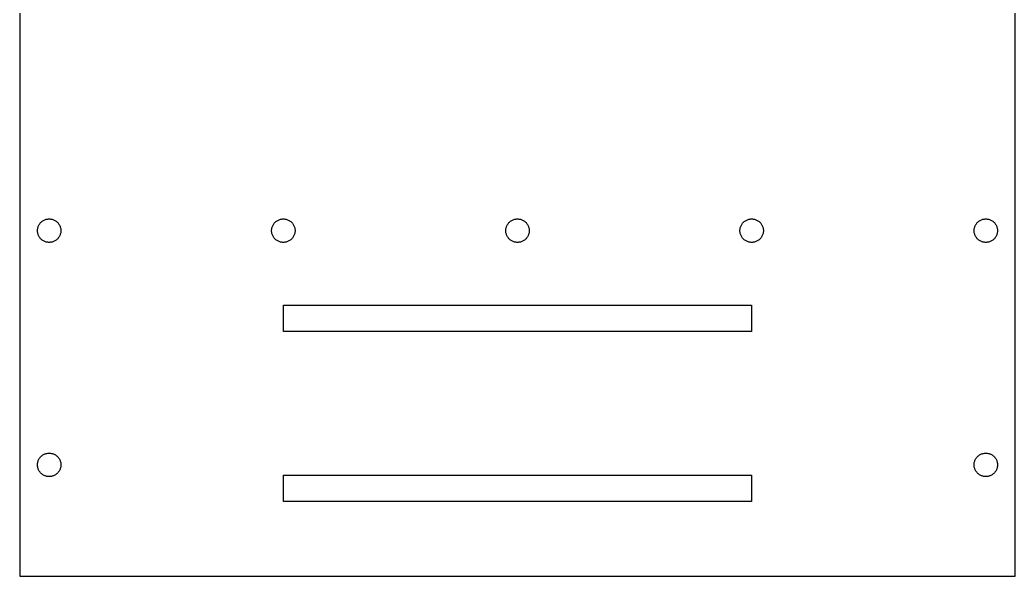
# Model space of a CAD drawing. Header units: metres. Extents: x -85 to 85, y -95 to 95.
# Drawn here: x -85 to 85, y -95 to 0 of the extents above; entities that cross this region are included whole.
import ezdxf

# ---------------------------------------------------------------- set-up
doc = ezdxf.new("R2010")
doc.units = ezdxf.units.M

msp = doc.modelspace()

# ---------------------------------------------------------------- linework, layer by layer
for p, q in [((-85, 95), (-85, -95)), ((85, -95), (85, 95)), ((-80.1256, -34.004), (-80, -34)), ((-80, -34), (-79.8744, -34.004)), ((-40.1256, -34.004), (-40, -34)), ((-40, -34), (-39.8744, -34.004)), ((-0.125595, -34.004), (0, -34)), ((0, -34), (0.12558, -34.004)), ((39.8744, -34.004), (40, -34)), ((40, -34), (40.1256, -34.004)), ((79.8744, -34.004), (80, -34)), ((80, -34), (80.1256, -34.004)), ((-81.9842, -35.7493), (-81.9646, -35.6252)), ((-81.9646, -35.6252), (-81.9372, -35.5026)), ((-81.9372, -35.5026), (-81.9021, -35.382)), ((-81.9021, -35.382), (-81.8595, -35.2638)), ((-81.8595, -35.2638), (-81.8096, -35.1485)), ((-81.8096, -35.1485), (-81.7526, -35.0365)), ((-81.7526, -35.0365), (-81.6886, -34.9284)), ((-81.6886, -34.9284), (-81.618, -34.8244)), ((-81.618, -34.8244), (-81.541, -34.7252)), ((-81.541, -34.7252), (-81.4579, -34.6309)), ((-81.4579, -34.6309), (-81.3691, -34.5421)), ((-81.3691, -34.5421), (-81.2748, -34.459)), ((-81.2748, -34.459), (-81.1756, -34.382)), ((-81.1756, -34.382), (-81.0716, -34.3114)), ((-81.0716, -34.3114), (-80.9635, -34.2474)), ((-80.9635, -34.2474), (-80.8515, -34.1904)), ((-80.8515, -34.1904), (-80.7362, -34.1405)), ((-80.7362, -34.1405), (-80.618, -34.0979)), ((-80.618, -34.0979), (-80.4974, -34.0628)), ((-80.4974, -34.0628), (-80.3748, -34.0354)), ((-80.3748, -34.0354), (-80.2507, -34.0158)), ((-80.2507, -34.0158), (-80.1256, -34.004)), ((-79.8744, -34.004), (-79.7493, -34.0158)), ((-79.7493, -34.0158), (-79.6252, -34.0354)), ((-79.6252, -34.0354), (-79.5026, -34.0628)), ((-79.5026, -34.0628), (-79.382, -34.0979)), ((-79.382, -34.0979), (-79.2638, -34.1405)), ((-79.2638, -34.1405), (-79.1485, -34.1904)), ((-79.1485, -34.1904), (-79.0365, -34.2474)), ((-79.0365, -34.2474), (-78.9284, -34.3114)), ((-78.9284, -34.3114), (-78.8244, -34.382)), ((-78.8244, -34.382), (-78.7252, -34.459)), ((-78.7252, -34.459), (-78.6309, -34.5421)), ((-78.6309, -34.5421), (-78.5421, -34.6309)), ((-78.5421, -34.6309), (-78.459, -34.7252)), ((-78.459, -34.7252), (-78.382, -34.8244)), ((-78.382, -34.8244), (-78.3114, -34.9284)), ((-78.3114, -34.9284), (-78.2474, -35.0365)), ((-78.2474, -35.0365), (-78.1904, -35.1485)), ((-78.1904, -35.1485), (-78.1405, -35.2638)), ((-78.1405, -35.2638), (-78.0979, -35.382)), ((-78.0979, -35.382), (-78.0628, -35.5026)), ((-78.0628, -35.5026), (-78.0354, -35.6252)), ((-78.0354, -35.6252), (-78.0158, -35.7493)), ((-41.9842, -35.7493), (-41.9646, -35.6252)), ((-41.9646, -35.6252), (-41.9372, -35.5026)), ((-41.9372, -35.5026), (-41.9021, -35.382)), ((-41.9021, -35.382), (-41.8596, -35.2638)), ((-41.8596, -35.2638), (-41.8097, -35.1485)), ((-41.8097, -35.1485), (-41.7526, -35.0365)), ((-41.7526, -35.0365), (-41.6887, -34.9284)), ((-41.6887, -34.9284), (-41.618, -34.8244)), ((-41.618, -34.8244), (-41.541, -34.7252)), ((-41.541, -34.7252), (-41.4579, -34.6309)), ((-41.4579, -34.6309), (-41.3691, -34.5421)), ((-41.3691, -34.5421), (-41.2749, -34.459)), ((-41.2749, -34.459), (-41.1756, -34.382)), ((-41.1756, -34.382), (-41.0717, -34.3114)), ((-41.0717, -34.3114), (-40.9635, -34.2474)), ((-40.9635, -34.2474), (-40.8516, -34.1904)), ((-40.8516, -34.1904), (-40.7363, -34.1405)), ((-40.7363, -34.1405), (-40.618, -34.0979)), ((-40.618, -34.0979), (-40.4974, -34.0628)), ((-40.4974, -34.0628), (-40.3748, -34.0354)), ((-40.3748, -34.0354), (-40.2507, -34.0158)), ((-40.2507, -34.0158), (-40.1256, -34.004)), ((-39.8744, -34.004), (-39.7493, -34.0158)), ((-39.7493, -34.0158), (-39.6252, -34.0354)), ((-39.6252, -34.0354), (-39.5026, -34.0628)), ((-39.5026, -34.0628), (-39.382, -34.0979)), ((-39.382, -34.0979), (-39.2638, -34.1405)), ((-39.2638, -34.1405), (-39.1485, -34.1904)), ((-39.1485, -34.1904), (-39.0365, -34.2474)), ((-39.0365, -34.2474), (-38.9284, -34.3114)), ((-38.9284, -34.3114), (-38.8244, -34.382)), ((-38.8244, -34.382), (-38.7252, -34.459)), ((-38.7252, -34.459), (-38.6309, -34.5421)), ((-38.6309, -34.5421), (-38.5421, -34.6309)), ((-38.5421, -34.6309), (-38.459, -34.7252)), ((-38.459, -34.7252), (-38.382, -34.8244)), ((-38.382, -34.8244), (-38.3114, -34.9284)), ((-38.3114, -34.9284), (-38.2474, -35.0365)), ((-38.2474, -35.0365), (-38.1904, -35.1485)), ((-38.1904, -35.1485), (-38.1405, -35.2638)), ((-38.1405, -35.2638), (-38.0979, -35.382)), ((-38.0979, -35.382), (-38.0628, -35.5026)), ((-38.0628, -35.5026), (-38.0354, -35.6252)), ((-38.0354, -35.6252), (-38.0158, -35.7493)), ((-1.98424, -35.7493), (-1.96458, -35.6252)), ((-1.96458, -35.6252), (-1.93718, -35.5026)), ((-1.93718, -35.5026), (-1.90211, -35.382)), ((-1.90211, -35.382), (-1.85956, -35.2638)), ((-1.85956, -35.2638), (-1.80966, -35.1485)), ((-1.80966, -35.1485), (-1.75262, -35.0365)), ((-1.75262, -35.0365), (-1.68866, -34.9284)), ((-1.68866, -34.9284), (-1.61804, -34.8244)), ((-1.61804, -34.8244), (-1.54103, -34.7252)), ((-1.54103, -34.7252), (-1.45795, -34.6309)), ((-1.45795, -34.6309), (-1.36909, -34.5421)), ((-1.36909, -34.5421), (-1.27486, -34.459)), ((-1.27486, -34.459), (-1.17558, -34.382)), ((-1.17558, -34.382), (-1.07166, -34.3114)), ((-1.07166, -34.3114), (-0.963516, -34.2474)), ((-0.963516, -34.2474), (-0.851562, -34.1904)), ((-0.851562, -34.1904), (-0.736252, -34.1405)), ((-0.736252, -34.1405), (-0.618042, -34.0979)), ((-0.618042, -34.0979), (-0.497391, -34.0628)), ((-0.497391, -34.0628), (-0.374771, -34.0354)), ((-0.374771, -34.0354), (-0.250671, -34.0158)), ((-0.250671, -34.0158), (-0.125595, -34.004)), ((0.12558, -34.004), (0.250656, -34.0158)), ((0.250656, -34.0158), (0.374756, -34.0354)), ((0.374756, -34.0354), (0.497375, -34.0628)), ((0.497375, -34.0628), (0.618027, -34.0979)), ((0.618027, -34.0979), (0.736237, -34.1405)), ((0.736237, -34.1405), (0.851547, -34.1904)), ((0.851547, -34.1904), (0.963501, -34.2474)), ((0.963501, -34.2474), (1.07164, -34.3114)), ((1.07164, -34.3114), (1.17557, -34.382)), ((1.17557, -34.382), (1.27484, -34.459)), ((1.27484, -34.459), (1.36908, -34.5421)), ((1.36908, -34.5421), (1.45793, -34.6309)), ((1.45793, -34.6309), (1.54102, -34.7252)), ((1.54102, -34.7252), (1.61803, -34.8244)), ((1.61803, -34.8244), (1.68864, -34.9284)), ((1.68864, -34.9284), (1.75261, -35.0365)), ((1.75261, -35.0365), (1.80965, -35.1485)), ((1.80965, -35.1485), (1.85954, -35.2638)), ((1.85954, -35.2638), (1.9021, -35.382)), ((1.9021, -35.382), (1.93716, -35.5026)), ((1.93716, -35.5026), (1.96457, -35.6252)), ((1.96457, -35.6252), (1.98422, -35.7493)), ((38.0158, -35.7493), (38.0354, -35.6252)), ((38.0354, -35.6252), (38.0628, -35.5026)), ((38.0628, -35.5026), (38.0979, -35.382)), ((38.0979, -35.382), (38.1404, -35.2638)), ((38.1404, -35.2638), (38.1903, -35.1485)), ((38.1903, -35.1485), (38.2474, -35.0365)), ((38.2474, -35.0365), (38.3113, -34.9284)), ((38.3113, -34.9284), (38.382, -34.8244)), ((38.382, -34.8244), (38.459, -34.7252)), ((38.459, -34.7252), (38.5421, -34.6309)), ((38.5421, -34.6309), (38.6309, -34.5421)), ((38.6309, -34.5421), (38.7251, -34.459)), ((38.7251, -34.459), (38.8244, -34.382)), ((38.8244, -34.382), (38.9283, -34.3114)), ((38.9283, -34.3114), (39.0365, -34.2474)), ((39.0365, -34.2474), (39.1484, -34.1904)), ((39.1484, -34.1904), (39.2637, -34.1405)), ((39.2637, -34.1405), (39.382, -34.0979)), ((39.382, -34.0979), (39.5026, -34.0628)), ((39.5026, -34.0628), (39.6252, -34.0354)), ((39.6252, -34.0354), (39.7493, -34.0158)), ((39.7493, -34.0158), (39.8744, -34.004)), ((40.1256, -34.004), (40.2507, -34.0158)), ((40.2507, -34.0158), (40.3748, -34.0354)), ((40.3748, -34.0354), (40.4974, -34.0628)), ((40.4974, -34.0628), (40.618, -34.0979)), ((40.618, -34.0979), (40.7362, -34.1405)), ((40.7362, -34.1405), (40.8515, -34.1904)), ((40.8515, -34.1904), (40.9635, -34.2474)), ((40.9635, -34.2474), (41.0716, -34.3114)), ((41.0716, -34.3114), (41.1756, -34.382)), ((41.1756, -34.382), (41.2748, -34.459)), ((41.2748, -34.459), (41.3691, -34.5421)), ((41.3691, -34.5421), (41.4579, -34.6309)), ((41.4579, -34.6309), (41.541, -34.7252)), ((41.541, -34.7252), (41.618, -34.8244)), ((41.618, -34.8244), (41.6886, -34.9284)), ((41.6886, -34.9284), (41.7526, -35.0365)), ((41.7526, -35.0365), (41.8096, -35.1485)), ((41.8096, -35.1485), (41.8595, -35.2638)), ((41.8595, -35.2638), (41.9021, -35.382)), ((41.9021, -35.382), (41.9372, -35.5026)), ((41.9372, -35.5026), (41.9646, -35.6252)), ((41.9646, -35.6252), (41.9842, -35.7493)), ((78.0158, -35.7493), (78.0354, -35.6252)), ((78.0354, -35.6252), (78.0628, -35.5026)), ((78.0628, -35.5026), (78.0979, -35.382)), ((78.0979, -35.382), (78.1404, -35.2638)), ((78.1404, -35.2638), (78.1903, -35.1485)), ((78.1903, -35.1485), (78.2474, -35.0365)), ((78.2474, -35.0365), (78.3113, -34.9284)), ((78.3113, -34.9284), (78.382, -34.8244)), ((78.382, -34.8244), (78.459, -34.7252)), ((78.459, -34.7252), (78.5421, -34.6309)), ((78.5421, -34.6309), (78.6309, -34.5421)), ((78.6309, -34.5421), (78.7251, -34.459)), ((78.7251, -34.459), (78.8244, -34.382)), ((78.8244, -34.382), (78.9283, -34.3114)), ((78.9283, -34.3114), (79.0365, -34.2474)), ((79.0365, -34.2474), (79.1484, -34.1904)), ((79.1484, -34.1904), (79.2637, -34.1405)), ((79.2637, -34.1405), (79.382, -34.0979)), ((79.382, -34.0979), (79.5026, -34.0628)), ((79.5026, -34.0628), (79.6252, -34.0354)), ((79.6252, -34.0354), (79.7493, -34.0158)), ((79.7493, -34.0158), (79.8744, -34.004)), ((80.1256, -34.004), (80.2507, -34.0158)), ((80.2507, -34.0158), (80.3748, -34.0354)), ((80.3748, -34.0354), (80.4974, -34.0628)), ((80.4974, -34.0628), (80.618, -34.0979)), ((80.618, -34.0979), (80.7362, -34.1405)), ((80.7362, -34.1405), (80.8515, -34.1904)), ((80.8515, -34.1904), (80.9635, -34.2474)), ((80.9635, -34.2474), (81.0716, -34.3114)), ((81.0716, -34.3114), (81.1756, -34.382)), ((81.1756, -34.382), (81.2748, -34.459)), ((81.2748, -34.459), (81.3691, -34.5421)), ((81.3691, -34.5421), (81.4579, -34.6309)), ((81.4579, -34.6309), (81.541, -34.7252)), ((81.541, -34.7252), (81.618, -34.8244)), ((81.618, -34.8244), (81.6886, -34.9284)), ((81.6886, -34.9284), (81.7526, -35.0365)), ((81.7526, -35.0365), (81.8096, -35.1485)), ((81.8096, -35.1485), (81.8595, -35.2638)), ((81.8595, -35.2638), (81.9021, -35.382)), ((81.9021, -35.382), (81.9372, -35.5026)), ((81.9372, -35.5026), (81.9646, -35.6252)), ((81.9646, -35.6252), (81.9842, -35.7493)), ((-82, -36), (-81.996, -35.8744)), ((-81.996, -36.1256), (-82, -36)), ((-81.996, -35.8744), (-81.9842, -35.7493)), ((-81.9842, -36.2507), (-81.996, -36.1256)), ((-81.9646, -36.3748), (-81.9842, -36.2507)), ((-81.9372, -36.4974), (-81.9646, -36.3748)), ((-81.9021, -36.618), (-81.9372, -36.4974)), ((-81.8595, -36.7362), (-81.9021, -36.618)), ((-81.8096, -36.8515), (-81.8595, -36.7362)), ((-81.7526, -36.9635), (-81.8096, -36.8515)), ((-81.6886, -37.0716), (-81.7526, -36.9635)), ((-81.618, -37.1756), (-81.6886, -37.0716)), ((-81.541, -37.2748), (-81.618, -37.1756)), ((-81.4579, -37.3691), (-81.541, -37.2748)), ((-81.3691, -37.4579), (-81.4579, -37.3691)), ((-78.5421, -37.3691), (-78.6309, -37.4579)), ((-78.459, -37.2748), (-78.5421, -37.3691)), ((-78.382, -37.1756), (-78.459, -37.2748)), ((-78.3114, -37.0716), (-78.382, -37.1756)), ((-78.2474, -36.9635), (-78.3114, -37.0716)), ((-78.1904, -36.8515), (-78.2474, -36.9635)), ((-78.1405, -36.7362), (-78.1904, -36.8515)), ((-78.0979, -36.618), (-78.1405, -36.7362)), ((-78.0628, -36.4974), (-78.0979, -36.618)), ((-78.0354, -36.3748), (-78.0628, -36.4974)), ((-78.0158, -36.2507), (-78.0354, -36.3748)), ((-78.0158, -35.7493), (-78.004, -35.8744)), ((-78.004, -36.1256), (-78.0158, -36.2507)), ((-78.004, -35.8744), (-78, -36)), ((-78, -36), (-78.004, -36.1256)), ((-42, -36), (-41.9961, -35.8744)), ((-41.9961, -36.1256), (-42, -36)), ((-41.9961, -35.8744), (-41.9842, -35.7493)), ((-41.9842, -36.2507), (-41.9961, -36.1256)), ((-41.9646, -36.3748), (-41.9842, -36.2507)), ((-41.9372, -36.4974), (-41.9646, -36.3748)), ((-41.9021, -36.618), (-41.9372, -36.4974)), ((-41.8596, -36.7362), (-41.9021, -36.618)), ((-41.8097, -36.8515), (-41.8596, -36.7362)), ((-41.7526, -36.9635), (-41.8097, -36.8515)), ((-41.6887, -37.0716), (-41.7526, -36.9635)), ((-41.618, -37.1756), (-41.6887, -37.0716)), ((-41.541, -37.2748), (-41.618, -37.1756)), ((-41.4579, -37.3691), (-41.541, -37.2748)), ((-41.3691, -37.4579), (-41.4579, -37.3691)), ((-38.5421, -37.3691), (-38.6309, -37.4579)), ((-38.459, -37.2748), (-38.5421, -37.3691)), ((-38.382, -37.1756), (-38.459, -37.2748)), ((-38.3114, -37.0716), (-38.382, -37.1756)), ((-38.2474, -36.9635), (-38.3114, -37.0716)), ((-38.1904, -36.8515), (-38.2474, -36.9635)), ((-38.1405, -36.7362), (-38.1904, -36.8515)), ((-38.0979, -36.618), (-38.1405, -36.7362)), ((-38.0628, -36.4974), (-38.0979, -36.618)), ((-38.0354, -36.3748), (-38.0628, -36.4974)), ((-38.0158, -36.2507), (-38.0354, -36.3748)), ((-38.0158, -35.7493), (-38.004, -35.8744)), ((-38.004, -36.1256), (-38.0158, -36.2507)), ((-38.004, -35.8744), (-38, -36)), ((-38, -36), (-38.004, -36.1256)), ((-2, -36), (-1.99606, -35.8744)), ((-1.99606, -36.1256), (-2, -36)), ((-1.99606, -35.8744), (-1.98424, -35.7493)), ((-1.98424, -36.2507), (-1.99606, -36.1256)), ((-1.96458, -36.3748), (-1.98424, -36.2507)), ((-1.93718, -36.4974), (-1.96458, -36.3748)), ((-1.90211, -36.618), (-1.93718, -36.4974)), ((-1.85956, -36.7362), (-1.90211, -36.618)), ((-1.80966, -36.8515), (-1.85956, -36.7362)), ((-1.75262, -36.9635), (-1.80966, -36.8515)), ((-1.68866, -37.0716), (-1.75262, -36.9635)), ((-1.61804, -37.1756), (-1.68866, -37.0716)), ((-1.54103, -37.2748), (-1.61804, -37.1756)), ((-1.45795, -37.3691), (-1.54103, -37.2748)), ((-1.36909, -37.4579), (-1.45795, -37.3691)), ((1.45793, -37.3691), (1.36908, -37.4579)), ((1.54102, -37.2748), (1.45793, -37.3691)), ((1.61803, -37.1756), (1.54102, -37.2748)), ((1.68864, -37.0716), (1.61803, -37.1756)), ((1.75261, -36.9635), (1.68864, -37.0716)), ((1.80965, -36.8515), (1.75261, -36.9635)), ((1.85954, -36.7362), (1.80965, -36.8515)), ((1.9021, -36.618), (1.85954, -36.7362)), ((1.93716, -36.4974), (1.9021, -36.618)), ((1.96457, -36.3748), (1.93716, -36.4974)), ((1.98422, -36.2507), (1.96457, -36.3748)), ((1.98422, -35.7493), (1.99605, -35.8744)), ((1.99605, -36.1256), (1.98422, -36.2507)), ((1.99605, -35.8744), (2, -36)), ((2, -36), (1.99605, -36.1256)), ((38, -36), (38.0039, -35.8744)), ((38.0039, -36.1256), (38, -36)), ((38.0039, -35.8744), (38.0158, -35.7493)), ((38.0158, -36.2507), (38.0039, -36.1256)), ((38.0354, -36.3748), (38.0158, -36.2507)), ((38.0628, -36.4974), (38.0354, -36.3748)), ((38.0979, -36.618), (38.0628, -36.4974)), ((38.1404, -36.7362), (38.0979, -36.618)), ((38.1903, -36.8515), (38.1404, -36.7362)), ((38.2474, -36.9635), (38.1903, -36.8515)), ((38.3113, -37.0716), (38.2474, -36.9635)), ((38.382, -37.1756), (38.3113, -37.0716)), ((38.459, -37.2748), (38.382, -37.1756)), ((38.5421, -37.3691), (38.459, -37.2748)), ((38.6309, -37.4579), (38.5421, -37.3691)), ((41.4579, -37.3691), (41.3691, -37.4579)), ((41.541, -37.2748), (41.4579, -37.3691)), ((41.618, -37.1756), (41.541, -37.2748)), ((41.6886, -37.0716), (41.618, -37.1756)), ((41.7526, -36.9635), (41.6886, -37.0716)), ((41.8096, -36.8515), (41.7526, -36.9635)), ((41.8595, -36.7362), (41.8096, -36.8515)), ((41.9021, -36.618), (41.8595, -36.7362)), ((41.9372, -36.4974), (41.9021, -36.618)), ((41.9646, -36.3748), (41.9372, -36.4974)), ((41.9842, -36.2507), (41.9646, -36.3748)), ((41.9842, -35.7493), (41.996, -35.8744)), ((41.996, -36.1256), (41.9842, -36.2507)), ((41.996, -35.8744), (42, -36)), ((42, -36), (41.996, -36.1256)), ((78, -36), (78.0039, -35.8744)), ((78.0039, -36.1256), (78, -36)), ((78.0039, -35.8744), (78.0158, -35.7493)), ((78.0158, -36.2507), (78.0039, -36.1256)), ((78.0354, -36.3748), (78.0158, -36.2507)), ((78.0628, -36.4974), (78.0354, -36.3748)), ((78.0979, -36.618), (78.0628, -36.4974)), ((78.1404, -36.7362), (78.0979, -36.618)), ((78.1903, -36.8515), (78.1404, -36.7362)), ((78.2474, -36.9635), (78.1903, -36.8515)), ((78.3113, -37.0716), (78.2474, -36.9635)), ((78.382, -37.1756), (78.3113, -37.0716)), ((78.459, -37.2748), (78.382, -37.1756)), ((78.5421, -37.3691), (78.459, -37.2748)), ((78.6309, -37.4579), (78.5421, -37.3691)), ((81.4579, -37.3691), (81.3691, -37.4579)), ((81.541, -37.2748), (81.4579, -37.3691)), ((81.618, -37.1756), (81.541, -37.2748)), ((81.6886, -37.0716), (81.618, -37.1756)), ((81.7526, -36.9635), (81.6886, -37.0716)), ((81.8096, -36.8515), (81.7526, -36.9635)), ((81.8595, -36.7362), (81.8096, -36.8515)), ((81.9021, -36.618), (81.8595, -36.7362)), ((81.9372, -36.4974), (81.9021, -36.618)), ((81.9646, -36.3748), (81.9372, -36.4974)), ((81.9842, -36.2507), (81.9646, -36.3748)), ((81.9842, -35.7493), (81.996, -35.8744)), ((81.996, -36.1256), (81.9842, -36.2507)), ((81.996, -35.8744), (82, -36)), ((82, -36), (81.996, -36.1256)), ((-81.2748, -37.541), (-81.3691, -37.4579)), ((-81.1756, -37.618), (-81.2748, -37.541)), ((-81.0716, -37.6886), (-81.1756, -37.618)), ((-80.9635, -37.7526), (-81.0716, -37.6886)), ((-80.8515, -37.8096), (-80.9635, -37.7526)), ((-80.7362, -37.8595), (-80.8515, -37.8096)), ((-80.618, -37.9021), (-80.7362, -37.8595)), ((-80.4974, -37.9372), (-80.618, -37.9021)), ((-80.3748, -37.9646), (-80.4974, -37.9372)), ((-80.2507, -37.9842), (-80.3748, -37.9646)), ((-80.1256, -37.996), (-80.2507, -37.9842)), ((-80, -38), (-80.1256, -37.996)), ((-79.8744, -37.996), (-80, -38)), ((-79.7493, -37.9842), (-79.8744, -37.996)), ((-79.6252, -37.9646), (-79.7493, -37.9842)), ((-79.5026, -37.9372), (-79.6252, -37.9646)), ((-79.382, -37.9021), (-79.5026, -37.9372)), ((-79.2638, -37.8595), (-79.382, -37.9021)), ((-79.1485, -37.8096), (-79.2638, -37.8595)), ((-79.0365, -37.7526), (-79.1485, -37.8096)), ((-78.9284, -37.6886), (-79.0365, -37.7526)), ((-78.8244, -37.618), (-78.9284, -37.6886)), ((-78.7252, -37.541), (-78.8244, -37.618)), ((-78.6309, -37.4579), (-78.7252, -37.541)), ((-41.2749, -37.541), (-41.3691, -37.4579)), ((-41.1756, -37.618), (-41.2749, -37.541)), ((-41.0717, -37.6886), (-41.1756, -37.618)), ((-40.9635, -37.7526), (-41.0717, -37.6886)), ((-40.8516, -37.8096), (-40.9635, -37.7526)), ((-40.7363, -37.8595), (-40.8516, -37.8096)), ((-40.618, -37.9021), (-40.7363, -37.8595)), ((-40.4974, -37.9372), (-40.618, -37.9021)), ((-40.3748, -37.9646), (-40.4974, -37.9372)), ((-40.2507, -37.9842), (-40.3748, -37.9646)), ((-40.1256, -37.996), (-40.2507, -37.9842)), ((-40, -38), (-40.1256, -37.996)), ((-39.8744, -37.996), (-40, -38)), ((-39.7493, -37.9842), (-39.8744, -37.996)), ((-39.6252, -37.9646), (-39.7493, -37.9842)), ((-39.5026, -37.9372), (-39.6252, -37.9646)), ((-39.382, -37.9021), (-39.5026, -37.9372)), ((-39.2638, -37.8595), (-39.382, -37.9021)), ((-39.1485, -37.8096), (-39.2638, -37.8595)), ((-39.0365, -37.7526), (-39.1485, -37.8096)), ((-38.9284, -37.6886), (-39.0365, -37.7526)), ((-38.8244, -37.618), (-38.9284, -37.6886)), ((-38.7252, -37.541), (-38.8244, -37.618)), ((-38.6309, -37.4579), (-38.7252, -37.541)), ((-1.27486, -37.541), (-1.36909, -37.4579)), ((-1.17558, -37.618), (-1.27486, -37.541)), ((-1.07166, -37.6886), (-1.17558, -37.618)), ((-0.963516, -37.7526), (-1.07166, -37.6886)), ((-0.851562, -37.8096), (-0.963516, -37.7526)), ((-0.736252, -37.8595), (-0.851562, -37.8096)), ((-0.618042, -37.9021), (-0.736252, -37.8595)), ((-0.497391, -37.9372), (-0.618042, -37.9021)), ((-0.374771, -37.9646), (-0.497391, -37.9372)), ((-0.250671, -37.9842), (-0.374771, -37.9646)), ((-0.125595, -37.996), (-0.250671, -37.9842)), ((0, -38), (-0.125595, -37.996)), ((0.12558, -37.996), (0, -38)), ((0.250656, -37.9842), (0.12558, -37.996)), ((0.374756, -37.9646), (0.250656, -37.9842)), ((0.497375, -37.9372), (0.374756, -37.9646)), ((0.618027, -37.9021), (0.497375, -37.9372)), ((0.736237, -37.8595), (0.618027, -37.9021)), ((0.851547, -37.8096), (0.736237, -37.8595)), ((0.963501, -37.7526), (0.851547, -37.8096)), ((1.07164, -37.6886), (0.963501, -37.7526)), ((1.17557, -37.618), (1.07164, -37.6886)), ((1.27484, -37.541), (1.17557, -37.618)), ((1.36908, -37.4579), (1.27484, -37.541)), ((38.7251, -37.541), (38.6309, -37.4579)), ((38.8244, -37.618), (38.7251, -37.541)), ((38.9283, -37.6886), (38.8244, -37.618)), ((39.0365, -37.7526), (38.9283, -37.6886)), ((39.1484, -37.8096), (39.0365, -37.7526)), ((39.2637, -37.8595), (39.1484, -37.8096)), ((39.382, -37.9021), (39.2637, -37.8595)), ((39.5026, -37.9372), (39.382, -37.9021)), ((39.6252, -37.9646), (39.5026, -37.9372)), ((39.7493, -37.9842), (39.6252, -37.9646)), ((39.8744, -37.996), (39.7493, -37.9842)), ((40, -38), (39.8744, -37.996)), ((40.1256, -37.996), (40, -38)), ((40.2507, -37.9842), (40.1256, -37.996)), ((40.3748, -37.9646), (40.2507, -37.9842)), ((40.4974, -37.9372), (40.3748, -37.9646)), ((40.618, -37.9021), (40.4974, -37.9372)), ((40.7362, -37.8595), (40.618, -37.9021)), ((40.8515, -37.8096), (40.7362, -37.8595)), ((40.9635, -37.7526), (40.8515, -37.8096)), ((41.0716, -37.6886), (40.9635, -37.7526)), ((41.1756, -37.618), (41.0716, -37.6886)), ((41.2748, -37.541), (41.1756, -37.618)), ((41.3691, -37.4579), (41.2748, -37.541)), ((78.7251, -37.541), (78.6309, -37.4579)), ((78.8244, -37.618), (78.7251, -37.541)), ((78.9283, -37.6886), (78.8244, -37.618)), ((79.0365, -37.7526), (78.9283, -37.6886)), ((79.1484, -37.8096), (79.0365, -37.7526)), ((79.2637, -37.8595), (79.1484, -37.8096)), ((79.382, -37.9021), (79.2637, -37.8595)), ((79.5026, -37.9372), (79.382, -37.9021)), ((79.6252, -37.9646), (79.5026, -37.9372)), ((79.7493, -37.9842), (79.6252, -37.9646)), ((79.8744, -37.996), (79.7493, -37.9842)), ((80, -38), (79.8744, -37.996)), ((80.1256, -37.996), (80, -38)), ((80.2507, -37.9842), (80.1256, -37.996)), ((80.3748, -37.9646), (80.2507, -37.9842)), ((80.4974, -37.9372), (80.3748, -37.9646)), ((80.618, -37.9021), (80.4974, -37.9372)), ((80.7362, -37.8595), (80.618, -37.9021)), ((80.8515, -37.8096), (80.7362, -37.8595)), ((80.9635, -37.7526), (80.8515, -37.8096)), ((81.0716, -37.6886), (80.9635, -37.7526)), ((81.1756, -37.618), (81.0716, -37.6886)), ((81.2748, -37.541), (81.1756, -37.618)), ((81.3691, -37.4579), (81.2748, -37.541)), ((-40, -53.25), (-40, -48.75)), ((-40, -48.75), (40, -48.75)), ((40, -48.75), (40, -53.25)), ((40, -53.25), (-40, -53.25)), ((-81.618, -74.8244), (-81.541, -74.7251)), ((-81.541, -74.7251), (-81.4579, -74.6309)), ((-81.4579, -74.6309), (-81.3691, -74.5421)), ((-81.3691, -74.5421), (-81.2748, -74.459)), ((-81.2748, -74.459), (-81.1756, -74.382)), ((-81.1756, -74.382), (-81.0716, -74.3113)), ((-81.0716, -74.3113), (-80.9635, -74.2474)), ((-80.9635, -74.2474), (-80.8515, -74.1903)), ((-80.8515, -74.1903), (-80.7362, -74.1404)), ((-80.7362, -74.1404), (-80.618, -74.0979)), ((-80.618, -74.0979), (-80.4974, -74.0628)), ((-80.4974, -74.0628), (-80.3748, -74.0354)), ((-80.3748, -74.0354), (-80.2507, -74.0158)), ((-80.2507, -74.0158), (-80.1256, -74.0039)), ((-80.1256, -74.0039), (-80, -74)), ((-80, -74), (-79.8744, -74.0039)), ((-79.8744, -74.0039), (-79.7493, -74.0158)), ((-79.7493, -74.0158), (-79.6252, -74.0354)), ((-79.6252, -74.0354), (-79.5026, -74.0628)), ((-79.5026, -74.0628), (-79.382, -74.0979)), ((-79.382, -74.0979), (-79.2637, -74.1404)), ((-79.2637, -74.1404), (-79.1484, -74.1903)), ((-79.1484, -74.1903), (-79.0365, -74.2474)), ((-79.0365, -74.2474), (-78.9283, -74.3113)), ((-78.9283, -74.3113), (-78.8244, -74.382)), ((-78.8244, -74.382), (-78.7251, -74.459)), ((-78.7251, -74.459), (-78.6309, -74.5421)), ((-78.6309, -74.5421), (-78.5421, -74.6309)), ((-78.5421, -74.6309), (-78.459, -74.7251)), ((-78.459, -74.7251), (-78.382, -74.8244)), ((78.382, -74.8244), (78.459, -74.7251)), ((78.459, -74.7251), (78.5421, -74.6309)), ((78.5421, -74.6309), (78.6309, -74.5421)), ((78.6309, -74.5421), (78.7251, -74.459)), ((78.7251, -74.459), (78.8244, -74.382)), ((78.8244, -74.382), (78.9283, -74.3113)), ((78.9283, -74.3113), (79.0365, -74.2474)), ((79.0365, -74.2474), (79.1484, -74.1903)), ((79.1484, -74.1903), (79.2637, -74.1404)), ((79.2637, -74.1404), (79.382, -74.0979)), ((79.382, -74.0979), (79.5026, -74.0628)), ((79.5026, -74.0628), (79.6252, -74.0354)), ((79.6252, -74.0354), (79.7493, -74.0158)), ((79.7493, -74.0158), (79.8744, -74.0039)), ((79.8744, -74.0039), (80, -74)), ((80, -74), (80.1256, -74.0039)), ((80.1256, -74.0039), (80.2507, -74.0158)), ((80.2507, -74.0158), (80.3748, -74.0354)), ((80.3748, -74.0354), (80.4974, -74.0628)), ((80.4974, -74.0628), (80.618, -74.0979)), ((80.618, -74.0979), (80.7362, -74.1404)), ((80.7362, -74.1404), (80.8515, -74.1903)), ((80.8515, -74.1903), (80.9635, -74.2474)), ((80.9635, -74.2474), (81.0716, -74.3113)), ((81.0716, -74.3113), (81.1756, -74.382)), ((81.1756, -74.382), (81.2748, -74.459)), ((81.2748, -74.459), (81.3691, -74.5421)), ((81.3691, -74.5421), (81.4579, -74.6309)), ((81.4579, -74.6309), (81.541, -74.7251)), ((81.541, -74.7251), (81.618, -74.8244)), ((-82, -76), (-81.996, -75.8744)), ((-81.996, -76.1256), (-82, -76)), ((-81.996, -75.8744), (-81.9842, -75.7493)), ((-81.9842, -76.2507), (-81.996, -76.1256)), ((-81.9842, -75.7493), (-81.9646, -75.6252)), ((-81.9646, -76.3748), (-81.9842, -76.2507)), ((-81.9646, -75.6252), (-81.9372, -75.5026)), ((-81.9372, -76.4974), (-81.9646, -76.3748)), ((-81.9372, -75.5026), (-81.9021, -75.382)), ((-81.9021, -76.618), (-81.9372, -76.4974)), ((-81.9021, -75.382), (-81.8595, -75.2637)), ((-81.8595, -75.2637), (-81.8096, -75.1484)), ((-81.8096, -75.1484), (-81.7526, -75.0365)), ((-81.7526, -75.0365), (-81.6886, -74.9283)), ((-81.6886, -74.9283), (-81.618, -74.8244)), ((-78.382, -74.8244), (-78.3113, -74.9283)), ((-78.3113, -74.9283), (-78.2474, -75.0365)), ((-78.2474, -75.0365), (-78.1903, -75.1484)), ((-78.1903, -75.1484), (-78.1404, -75.2637)), ((-78.1404, -75.2637), (-78.0979, -75.382)), ((-78.0979, -75.382), (-78.0628, -75.5026)), ((-78.0628, -76.4974), (-78.0979, -76.618)), ((-78.0628, -75.5026), (-78.0354, -75.6252)), ((-78.0354, -76.3748), (-78.0628, -76.4974)), ((-78.0354, -75.6252), (-78.0158, -75.7493)), ((-78.0158, -76.2507), (-78.0354, -76.3748)), ((-78.0158, -75.7493), (-78.0039, -75.8744)), ((-78.0039, -76.1256), (-78.0158, -76.2507)), ((-78.0039, -75.8744), (-78, -76)), ((-78, -76), (-78.0039, -76.1256)), ((78, -76), (78.0039, -75.8744)), ((78.0039, -76.1256), (78, -76)), ((78.0039, -75.8744), (78.0158, -75.7493)), ((78.0158, -76.2507), (78.0039, -76.1256)), ((78.0158, -75.7493), (78.0354, -75.6252)), ((78.0354, -76.3748), (78.0158, -76.2507)), ((78.0354, -75.6252), (78.0628, -75.5026)), ((78.0628, -76.4974), (78.0354, -76.3748)), ((78.0628, -75.5026), (78.0979, -75.382)), ((78.0979, -76.618), (78.0628, -76.4974)), ((78.0979, -75.382), (78.1404, -75.2637)), ((78.1404, -75.2637), (78.1903, -75.1484)), ((78.1903, -75.1484), (78.2474, -75.0365)), ((78.2474, -75.0365), (78.3113, -74.9283)), ((78.3113, -74.9283), (78.382, -74.8244)), ((81.618, -74.8244), (81.6886, -74.9283)), ((81.6886, -74.9283), (81.7526, -75.0365)), ((81.7526, -75.0365), (81.8096, -75.1484)), ((81.8096, -75.1484), (81.8595, -75.2637)), ((81.8595, -75.2637), (81.9021, -75.382)), ((81.9021, -75.382), (81.9372, -75.5026)), ((81.9372, -76.4974), (81.9021, -76.618)), ((81.9372, -75.5026), (81.9646, -75.6252)), ((81.9646, -76.3748), (81.9372, -76.4974)), ((81.9646, -75.6252), (81.9842, -75.7493)), ((81.9842, -76.2507), (81.9646, -76.3748)), ((81.9842, -75.7493), (81.996, -75.8744)), ((81.996, -76.1256), (81.9842, -76.2507)), ((81.996, -75.8744), (82, -76)), ((82, -76), (81.996, -76.1256)), ((-81.8595, -76.7362), (-81.9021, -76.618)), ((-81.8096, -76.8515), (-81.8595, -76.7362)), ((-81.7526, -76.9635), (-81.8096, -76.8515)), ((-81.6886, -77.0716), (-81.7526, -76.9635)), ((-81.618, -77.1756), (-81.6886, -77.0716)), ((-81.541, -77.2748), (-81.618, -77.1756)), ((-81.4579, -77.3691), (-81.541, -77.2748)), ((-81.3691, -77.4579), (-81.4579, -77.3691)), ((-81.2748, -77.541), (-81.3691, -77.4579)), ((-81.1756, -77.618), (-81.2748, -77.541)), ((-81.0716, -77.6886), (-81.1756, -77.618)), ((-80.9635, -77.7526), (-81.0716, -77.6886)), ((-80.8515, -77.8096), (-80.9635, -77.7526)), ((-80.7362, -77.8595), (-80.8515, -77.8096)), ((-80.618, -77.9021), (-80.7362, -77.8595)), ((-80.4974, -77.9372), (-80.618, -77.9021)), ((-80.3748, -77.9646), (-80.4974, -77.9372)), ((-80.2507, -77.9842), (-80.3748, -77.9646)), ((-80.1256, -77.996), (-80.2507, -77.9842)), ((-80, -78), (-80.1256, -77.996)), ((-79.8744, -77.996), (-80, -78)), ((-79.7493, -77.9842), (-79.8744, -77.996)), ((-79.6252, -77.9646), (-79.7493, -77.9842)), ((-79.5026, -77.9372), (-79.6252, -77.9646)), ((-79.382, -77.9021), (-79.5026, -77.9372)), ((-79.2637, -77.8595), (-79.382, -77.9021)), ((-79.1484, -77.8096), (-79.2637, -77.8595)), ((-79.0365, -77.7526), (-79.1484, -77.8096)), ((-78.9283, -77.6886), (-79.0365, -77.7526)), ((-78.8244, -77.618), (-78.9283, -77.6886)), ((-78.7251, -77.541), (-78.8244, -77.618)), ((-78.6309, -77.4579), (-78.7251, -77.541)), ((-78.5421, -77.3691), (-78.6309, -77.4579)), ((-78.459, -77.2748), (-78.5421, -77.3691)), ((-78.382, -77.1756), (-78.459, -77.2748)), ((-78.3113, -77.0716), (-78.382, -77.1756)), ((-78.2474, -76.9635), (-78.3113, -77.0716)), ((-78.1903, -76.8515), (-78.2474, -76.9635)), ((-78.1404, -76.7362), (-78.1903, -76.8515)), ((-78.0979, -76.618), (-78.1404, -76.7362)), ((-40, -82.25), (-40, -77.75)), ((-40, -77.75), (40, -77.75)), ((40, -77.75), (40, -82.25)), ((78.1404, -76.7362), (78.0979, -76.618)), ((78.1903, -76.8515), (78.1404, -76.7362)), ((78.2474, -76.9635), (78.1903, -76.8515)), ((78.3113, -77.0716), (78.2474, -76.9635)), ((78.382, -77.1756), (78.3113, -77.0716)), ((78.459, -77.2748), (78.382, -77.1756)), ((78.5421, -77.3691), (78.459, -77.2748)), ((78.6309, -77.4579), (78.5421, -77.3691)), ((78.7251, -77.541), (78.6309, -77.4579)), ((78.8244, -77.618), (78.7251, -77.541)), ((78.9283, -77.6886), (78.8244, -77.618)), ((79.0365, -77.7526), (78.9283, -77.6886)), ((79.1484, -77.8096), (79.0365, -77.7526)), ((79.2637, -77.8595), (79.1484, -77.8096)), ((79.382, -77.9021), (79.2637, -77.8595)), ((79.5026, -77.9372), (79.382, -77.9021)), ((79.6252, -77.9646), (79.5026, -77.9372)), ((79.7493, -77.9842), (79.6252, -77.9646)), ((79.8744, -77.996), (79.7493, -77.9842)), ((80, -78), (79.8744, -77.996)), ((80.1256, -77.996), (80, -78)), ((80.2507, -77.9842), (80.1256, -77.996)), ((80.3748, -77.9646), (80.2507, -77.9842)), ((80.4974, -77.9372), (80.3748, -77.9646)), ((80.618, -77.9021), (80.4974, -77.9372)), ((80.7362, -77.8595), (80.618, -77.9021)), ((80.8515, -77.8096), (80.7362, -77.8595)), ((80.9635, -77.7526), (80.8515, -77.8096)), ((81.0716, -77.6886), (80.9635, -77.7526)), ((81.1756, -77.618), (81.0716, -77.6886)), ((81.2748, -77.541), (81.1756, -77.618)), ((81.3691, -77.4579), (81.2748, -77.541)), ((81.4579, -77.3691), (81.3691, -77.4579)), ((81.541, -77.2748), (81.4579, -77.3691)), ((81.618, -77.1756), (81.541, -77.2748)), ((81.6886, -77.0716), (81.618, -77.1756)), ((81.7526, -76.9635), (81.6886, -77.0716)), ((81.8096, -76.8515), (81.7526, -76.9635)), ((81.8595, -76.7362), (81.8096, -76.8515)), ((81.9021, -76.618), (81.8595, -76.7362)), ((40, -82.25), (-40, -82.25)), ((-85, -95), (85, -95))]:
    msp.add_line(p, q)

doc.saveas('drawing.dxf')
